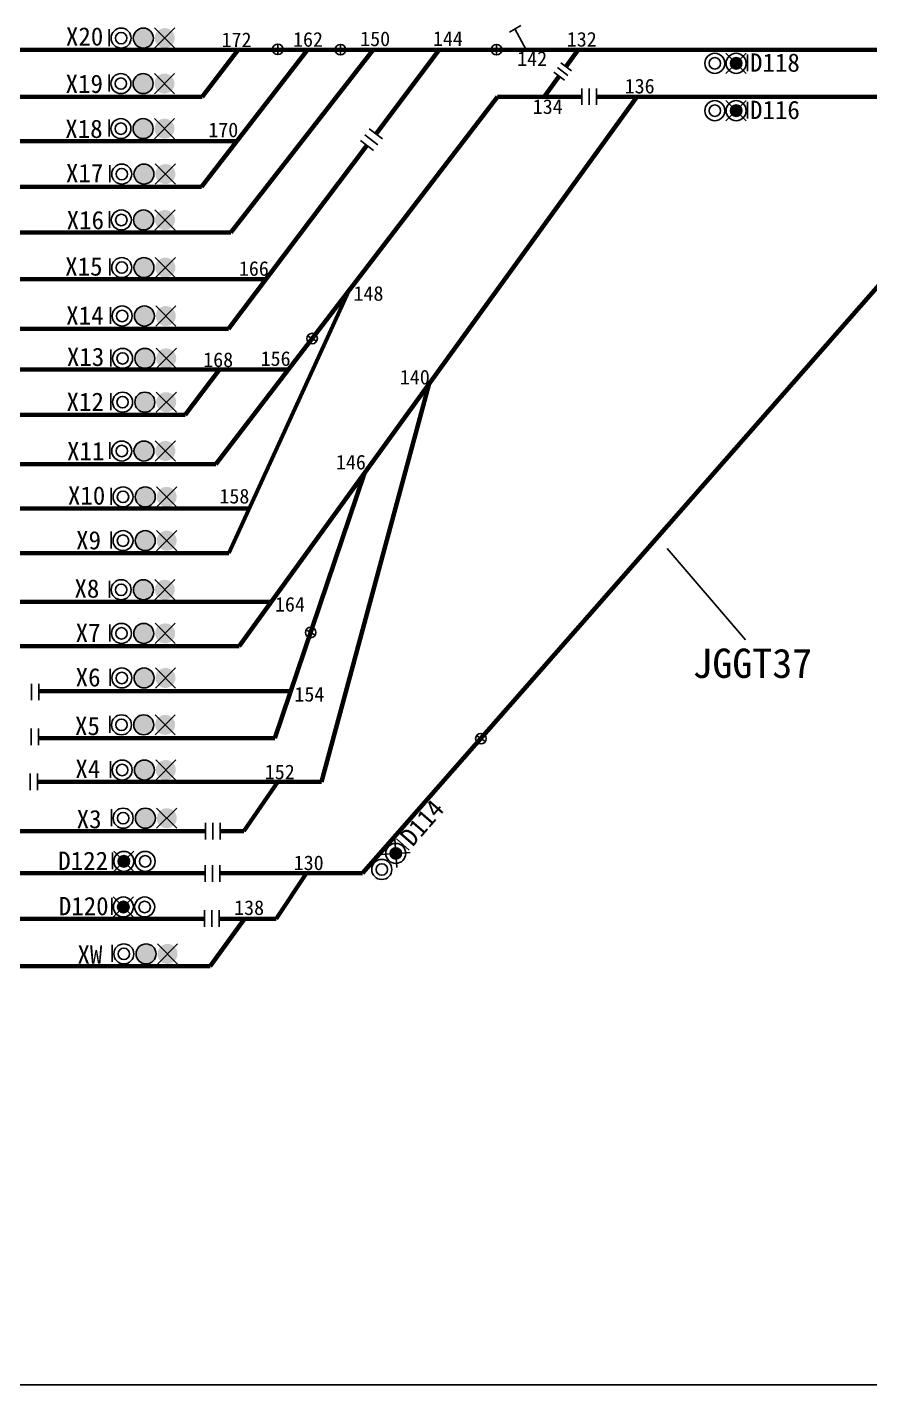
# Model space of a CAD drawing. Header units: millimetres. Extents: x -17381 to -15684, y 1883 to 2345.
# Drawn here: x -17154.3 to -17108.4, y 1883.2 to 1957.3 of the extents above; entities that cross this region are included whole.
import ezdxf

# ---------------------------------------------------------------- set-up
doc = ezdxf.new("R2010")
doc.units = ezdxf.units.MM
doc.layers.add('1', color=1, linetype='Continuous')
doc.layers.add('站台', color=7, linetype='Continuous')
doc.styles.add('宋体', font='')
doc.styles.get('宋体').set_extended_font_data('SimSun')

# ---------------------------------------------------------------- blocks, each defined once
blk = doc.blocks.new('qxjyj')
at = {"layer": '1', "color": 1}
blk.add_line((0, 1.6), (0, -1.6), dxfattribs=at)
blk.add_circle((-0.01, 0), 1.6, dxfattribs=at)

msp = doc.modelspace()

# ---------------------------------------------------------------- hatches: boundary and pattern name
at = {"lineweight": -3}
for points in [[(-17148.541, 1956.662, 1), (-17147.449, 1956.662, 1)], [(-17148.552, 1954.179, 1), (-17147.46, 1954.179, 1)], [(-17148.552, 1951.721, 1), (-17147.46, 1951.721, 1)], [(-17148.506, 1949.241, 1), (-17147.414, 1949.241, 1)], [(-17148.529, 1946.737, 1), (-17147.437, 1946.737, 1)], [(-17148.506, 1944.14, 1), (-17147.414, 1944.14, 1)], [(-17148.482, 1941.497, 1), (-17147.39, 1941.497, 1)], [(-17148.459, 1939.184, 1), (-17147.367, 1939.184, 1)], [(-17148.459, 1936.796, 1), (-17147.367, 1936.796, 1)], [(-17148.506, 1934.13, 1), (-17147.414, 1934.13, 1)], [(-17148.436, 1931.626, 1), (-17147.344, 1931.626, 1)], [(-17148.436, 1929.238, 1), (-17147.344, 1929.238, 1)], [(-17148.537, 1926.558, 1), (-17147.445, 1926.558, 1)], [(-17148.519, 1924.178, 1), (-17147.427, 1924.178, 1)], [(-17148.501, 1921.744, 1), (-17147.409, 1921.744, 1)], [(-17148.519, 1919.186, 1), (-17147.427, 1919.186, 1)], [(-17148.483, 1916.722, 1), (-17147.391, 1916.722, 1)], [(-17148.43, 1914.092, 1), (-17147.338, 1914.092, 1)], [(-17148.391, 1906.687, 1), (-17147.299, 1906.687, 1)]]:
    msp.add_hatch(color=2, dxfattribs=at).paths.add_polyline_path(points)
h = msp.add_hatch(color=1, dxfattribs=at)
h.paths.add_polyline_path([(-17147.214, 1957.048, 0.198912), (-17147.374, 1956.662, 0.198912), (-17147.214, 1956.276), (-17146.828, 1956.662)])
h.paths.add_polyline_path([(-17147.214, 1957.048), (-17146.828, 1956.662), (-17146.441, 1957.048, 0.414214)])
h.paths.add_polyline_path([(-17146.441, 1957.048), (-17146.828, 1956.662), (-17146.441, 1956.276, 0.198912), (-17146.282, 1956.662, 0.198912)])
h.paths.add_polyline_path([(-17146.441, 1956.276), (-17146.828, 1956.662), (-17147.214, 1956.276, 0.414214)])
h = msp.add_hatch(color=1, dxfattribs=at)
h.paths.add_polyline_path([(-17147.214, 1956.276, -0.198912), (-17147.374, 1956.662, -0.198912), (-17147.214, 1957.048), (-17146.828, 1956.662)])
h.paths.add_polyline_path([(-17147.214, 1956.276), (-17146.828, 1956.662), (-17146.441, 1956.276, -0.414214)])
h.paths.add_polyline_path([(-17146.441, 1956.276), (-17146.828, 1956.662), (-17146.441, 1957.048, -0.198912), (-17146.282, 1956.662, -0.198912)])
h.paths.add_polyline_path([(-17146.441, 1957.048), (-17146.828, 1956.662), (-17147.214, 1957.048, -0.414214)])
h = msp.add_hatch(color=5, dxfattribs=at)
h.paths.add_polyline_path([(-17115.881, 1955.506), (-17115.66, 1955.285), (-17115.44, 1955.506, 0.414214)])
h.paths.add_polyline_path([(-17115.66, 1955.285), (-17115.881, 1955.506, 0.198912), (-17115.972, 1955.285, 0.198912), (-17115.881, 1955.065)])
h.paths.add_polyline_path([(-17115.66, 1955.285), (-17115.881, 1955.065, 0.414214), (-17115.44, 1955.065)])
h.paths.add_polyline_path([(-17115.44, 1955.506), (-17115.66, 1955.285), (-17115.44, 1955.065, 0.198912), (-17115.348, 1955.285, 0.198912)])
h = msp.add_hatch(color=1, dxfattribs=at)
h.paths.add_polyline_path([(-17147.225, 1954.565, 0.198912), (-17147.385, 1954.179, 0.198912), (-17147.225, 1953.793), (-17146.839, 1954.179)])
h.paths.add_polyline_path([(-17147.225, 1954.565), (-17146.839, 1954.179), (-17146.452, 1954.565, 0.414214)])
h.paths.add_polyline_path([(-17146.452, 1954.565), (-17146.839, 1954.179), (-17146.452, 1953.793, 0.198912), (-17146.293, 1954.179, 0.198912)])
h.paths.add_polyline_path([(-17146.452, 1953.793), (-17146.839, 1954.179), (-17147.225, 1953.793, 0.414214)])
h = msp.add_hatch(color=1, dxfattribs=at)
h.paths.add_polyline_path([(-17147.225, 1953.793, -0.198912), (-17147.385, 1954.179, -0.198912), (-17147.225, 1954.565), (-17146.839, 1954.179)])
h.paths.add_polyline_path([(-17147.225, 1953.793), (-17146.839, 1954.179), (-17146.452, 1953.793, -0.414214)])
h.paths.add_polyline_path([(-17146.452, 1953.793), (-17146.839, 1954.179), (-17146.452, 1954.565, -0.198912), (-17146.293, 1954.179, -0.198912)])
h.paths.add_polyline_path([(-17146.452, 1954.565), (-17146.839, 1954.179), (-17147.225, 1954.565, -0.414214)])
h = msp.add_hatch(color=5, dxfattribs=at)
h.paths.add_polyline_path([(-17115.881, 1952.922), (-17115.66, 1952.702), (-17115.44, 1952.922, 0.414214)])
h.paths.add_polyline_path([(-17115.66, 1952.702), (-17115.881, 1952.922, 0.198912), (-17115.972, 1952.702, 0.198912), (-17115.881, 1952.481)])
h.paths.add_polyline_path([(-17115.66, 1952.702), (-17115.881, 1952.481, 0.414214), (-17115.44, 1952.481)])
h.paths.add_polyline_path([(-17115.44, 1952.922), (-17115.66, 1952.702), (-17115.44, 1952.481, 0.198912), (-17115.348, 1952.702, 0.198912)])
h = msp.add_hatch(color=1, dxfattribs=at)
h.paths.add_polyline_path([(-17147.225, 1952.107, 0.198912), (-17147.385, 1951.721, 0.198912), (-17147.225, 1951.335), (-17146.839, 1951.721)])
h.paths.add_polyline_path([(-17147.225, 1952.107), (-17146.839, 1951.721), (-17146.452, 1952.107, 0.414214)])
h.paths.add_polyline_path([(-17146.452, 1952.107), (-17146.839, 1951.721), (-17146.452, 1951.335, 0.198912), (-17146.293, 1951.721, 0.198912)])
h.paths.add_polyline_path([(-17146.452, 1951.335), (-17146.839, 1951.721), (-17147.225, 1951.335, 0.414214)])
h = msp.add_hatch(color=1, dxfattribs=at)
h.paths.add_polyline_path([(-17147.225, 1951.335, -0.198912), (-17147.385, 1951.721, -0.198912), (-17147.225, 1952.107), (-17146.839, 1951.721)])
h.paths.add_polyline_path([(-17147.225, 1951.335), (-17146.839, 1951.721), (-17146.452, 1951.335, -0.414214)])
h.paths.add_polyline_path([(-17146.452, 1951.335), (-17146.839, 1951.721), (-17146.452, 1952.107, -0.198912), (-17146.293, 1951.721, -0.198912)])
h.paths.add_polyline_path([(-17146.452, 1952.107), (-17146.839, 1951.721), (-17147.225, 1952.107, -0.414214)])
h = msp.add_hatch(color=1, dxfattribs=at)
h.paths.add_polyline_path([(-17147.178, 1949.627, 0.198912), (-17147.338, 1949.241, 0.198912), (-17147.178, 1948.854), (-17146.792, 1949.241)])
h.paths.add_polyline_path([(-17147.178, 1949.627), (-17146.792, 1949.241), (-17146.406, 1949.627, 0.414214)])
h.paths.add_polyline_path([(-17146.406, 1949.627), (-17146.792, 1949.241), (-17146.406, 1948.854, 0.198912), (-17146.246, 1949.241, 0.198912)])
h.paths.add_polyline_path([(-17146.406, 1948.854), (-17146.792, 1949.241), (-17147.178, 1948.854, 0.414214)])
h = msp.add_hatch(color=1, dxfattribs=at)
h.paths.add_polyline_path([(-17147.178, 1948.854, -0.198912), (-17147.338, 1949.241, -0.198912), (-17147.178, 1949.627), (-17146.792, 1949.241)])
h.paths.add_polyline_path([(-17147.178, 1948.854), (-17146.792, 1949.241), (-17146.406, 1948.854, -0.414214)])
h.paths.add_polyline_path([(-17146.406, 1948.854), (-17146.792, 1949.241), (-17146.406, 1949.627, -0.198912), (-17146.246, 1949.241, -0.198912)])
h.paths.add_polyline_path([(-17146.406, 1949.627), (-17146.792, 1949.241), (-17147.178, 1949.627, -0.414214)])
h = msp.add_hatch(color=1, dxfattribs=at)
h.paths.add_polyline_path([(-17147.201, 1947.123, 0.198912), (-17147.361, 1946.737, 0.198912), (-17147.201, 1946.35), (-17146.815, 1946.737)])
h.paths.add_polyline_path([(-17147.201, 1947.123), (-17146.815, 1946.737), (-17146.429, 1947.123, 0.414214)])
h.paths.add_polyline_path([(-17146.429, 1947.123), (-17146.815, 1946.737), (-17146.429, 1946.35, 0.198912), (-17146.269, 1946.737, 0.198912)])
h.paths.add_polyline_path([(-17146.429, 1946.35), (-17146.815, 1946.737), (-17147.201, 1946.35, 0.414214)])
h = msp.add_hatch(color=1, dxfattribs=at)
h.paths.add_polyline_path([(-17147.201, 1946.35, -0.198912), (-17147.361, 1946.737, -0.198912), (-17147.201, 1947.123), (-17146.815, 1946.737)])
h.paths.add_polyline_path([(-17147.201, 1946.35), (-17146.815, 1946.737), (-17146.429, 1946.35, -0.414214)])
h.paths.add_polyline_path([(-17146.429, 1946.35), (-17146.815, 1946.737), (-17146.429, 1947.123, -0.198912), (-17146.269, 1946.737, -0.198912)])
h.paths.add_polyline_path([(-17146.429, 1947.123), (-17146.815, 1946.737), (-17147.201, 1947.123, -0.414214)])
h = msp.add_hatch(color=1, dxfattribs=at)
h.paths.add_polyline_path([(-17147.178, 1944.526, 0.198912), (-17147.338, 1944.14, 0.198912), (-17147.178, 1943.754), (-17146.792, 1944.14)])
h.paths.add_polyline_path([(-17147.178, 1944.526), (-17146.792, 1944.14), (-17146.406, 1944.526, 0.414214)])
h.paths.add_polyline_path([(-17146.406, 1944.526), (-17146.792, 1944.14), (-17146.406, 1943.754, 0.198912), (-17146.246, 1944.14, 0.198912)])
h.paths.add_polyline_path([(-17146.406, 1943.754), (-17146.792, 1944.14), (-17147.178, 1943.754, 0.414214)])
h = msp.add_hatch(color=1, dxfattribs=at)
h.paths.add_polyline_path([(-17147.178, 1943.754, -0.198912), (-17147.338, 1944.14, -0.198912), (-17147.178, 1944.526), (-17146.792, 1944.14)])
h.paths.add_polyline_path([(-17147.178, 1943.754), (-17146.792, 1944.14), (-17146.406, 1943.754, -0.414214)])
h.paths.add_polyline_path([(-17146.406, 1943.754), (-17146.792, 1944.14), (-17146.406, 1944.526, -0.198912), (-17146.246, 1944.14, -0.198912)])
h.paths.add_polyline_path([(-17146.406, 1944.526), (-17146.792, 1944.14), (-17147.178, 1944.526, -0.414214)])
h = msp.add_hatch(color=1, dxfattribs=at)
h.paths.add_polyline_path([(-17147.155, 1941.883, 0.198912), (-17147.315, 1941.497, 0.198912), (-17147.155, 1941.111), (-17146.769, 1941.497)])
h.paths.add_polyline_path([(-17147.155, 1941.883), (-17146.769, 1941.497), (-17146.383, 1941.883, 0.414214)])
h.paths.add_polyline_path([(-17146.383, 1941.883), (-17146.769, 1941.497), (-17146.383, 1941.111, 0.198912), (-17146.223, 1941.497, 0.198912)])
h.paths.add_polyline_path([(-17146.383, 1941.111), (-17146.769, 1941.497), (-17147.155, 1941.111, 0.414214)])
h = msp.add_hatch(color=1, dxfattribs=at)
h.paths.add_polyline_path([(-17147.155, 1941.111, -0.198912), (-17147.315, 1941.497, -0.198912), (-17147.155, 1941.883), (-17146.769, 1941.497)])
h.paths.add_polyline_path([(-17147.155, 1941.111), (-17146.769, 1941.497), (-17146.383, 1941.111, -0.414214)])
h.paths.add_polyline_path([(-17146.383, 1941.111), (-17146.769, 1941.497), (-17146.383, 1941.883, -0.198912), (-17146.223, 1941.497, -0.198912)])
h.paths.add_polyline_path([(-17146.383, 1941.883), (-17146.769, 1941.497), (-17147.155, 1941.883, -0.414214)])
h = msp.add_hatch(color=1, dxfattribs=at)
h.paths.add_polyline_path([(-17147.132, 1939.571, 0.198912), (-17147.292, 1939.184, 0.198912), (-17147.132, 1938.798), (-17146.746, 1939.184)])
h.paths.add_polyline_path([(-17147.132, 1939.571), (-17146.746, 1939.184), (-17146.36, 1939.571, 0.414214)])
h.paths.add_polyline_path([(-17146.36, 1939.571), (-17146.746, 1939.184), (-17146.36, 1938.798, 0.198912), (-17146.2, 1939.184, 0.198912)])
h.paths.add_polyline_path([(-17146.36, 1938.798), (-17146.746, 1939.184), (-17147.132, 1938.798, 0.414214)])
h = msp.add_hatch(color=1, dxfattribs=at)
h.paths.add_polyline_path([(-17147.132, 1938.798, -0.198912), (-17147.292, 1939.184, -0.198912), (-17147.132, 1939.571), (-17146.746, 1939.184)])
h.paths.add_polyline_path([(-17147.132, 1938.798), (-17146.746, 1939.184), (-17146.36, 1938.798, -0.414214)])
h.paths.add_polyline_path([(-17146.36, 1938.798), (-17146.746, 1939.184), (-17146.36, 1939.571, -0.198912), (-17146.2, 1939.184, -0.198912)])
h.paths.add_polyline_path([(-17146.36, 1939.571), (-17146.746, 1939.184), (-17147.132, 1939.571, -0.414214)])
h = msp.add_hatch(color=1, dxfattribs=at)
h.paths.add_polyline_path([(-17147.132, 1937.182, 0.198912), (-17147.292, 1936.796, 0.198912), (-17147.132, 1936.41), (-17146.746, 1936.796)])
h.paths.add_polyline_path([(-17147.132, 1937.182), (-17146.746, 1936.796), (-17146.36, 1937.182, 0.414214)])
h.paths.add_polyline_path([(-17146.36, 1937.182), (-17146.746, 1936.796), (-17146.36, 1936.41, 0.198912), (-17146.2, 1936.796, 0.198912)])
h.paths.add_polyline_path([(-17146.36, 1936.41), (-17146.746, 1936.796), (-17147.132, 1936.41, 0.414214)])
h = msp.add_hatch(color=1, dxfattribs=at)
h.paths.add_polyline_path([(-17147.132, 1936.41, -0.198912), (-17147.292, 1936.796, -0.198912), (-17147.132, 1937.182), (-17146.746, 1936.796)])
h.paths.add_polyline_path([(-17147.132, 1936.41), (-17146.746, 1936.796), (-17146.36, 1936.41, -0.414214)])
h.paths.add_polyline_path([(-17146.36, 1936.41), (-17146.746, 1936.796), (-17146.36, 1937.182, -0.198912), (-17146.2, 1936.796, -0.198912)])
h.paths.add_polyline_path([(-17146.36, 1937.182), (-17146.746, 1936.796), (-17147.132, 1937.182, -0.414214)])
h = msp.add_hatch(color=1, dxfattribs=at)
h.paths.add_polyline_path([(-17147.178, 1934.516, 0.198912), (-17147.338, 1934.13, 0.198912), (-17147.178, 1933.744), (-17146.792, 1934.13)])
h.paths.add_polyline_path([(-17147.178, 1934.516), (-17146.792, 1934.13), (-17146.406, 1934.516, 0.414214)])
h.paths.add_polyline_path([(-17146.406, 1934.516), (-17146.792, 1934.13), (-17146.406, 1933.744, 0.198912), (-17146.246, 1934.13, 0.198912)])
h.paths.add_polyline_path([(-17146.406, 1933.744), (-17146.792, 1934.13), (-17147.178, 1933.744, 0.414214)])
h = msp.add_hatch(color=1, dxfattribs=at)
h.paths.add_polyline_path([(-17147.178, 1933.744, -0.198912), (-17147.338, 1934.13, -0.198912), (-17147.178, 1934.516), (-17146.792, 1934.13)])
h.paths.add_polyline_path([(-17147.178, 1933.744), (-17146.792, 1934.13), (-17146.406, 1933.744, -0.414214)])
h.paths.add_polyline_path([(-17146.406, 1933.744), (-17146.792, 1934.13), (-17146.406, 1934.516, -0.198912), (-17146.246, 1934.13, -0.198912)])
h.paths.add_polyline_path([(-17146.406, 1934.516), (-17146.792, 1934.13), (-17147.178, 1934.516, -0.414214)])
h = msp.add_hatch(color=1, dxfattribs=at)
h.paths.add_polyline_path([(-17147.109, 1932.012, 0.198912), (-17147.269, 1931.626, 0.198912), (-17147.109, 1931.24), (-17146.723, 1931.626)])
h.paths.add_polyline_path([(-17147.109, 1932.012), (-17146.723, 1931.626), (-17146.336, 1932.012, 0.414214)])
h.paths.add_polyline_path([(-17146.336, 1932.012), (-17146.723, 1931.626), (-17146.336, 1931.24, 0.198912), (-17146.177, 1931.626, 0.198912)])
h.paths.add_polyline_path([(-17146.336, 1931.24), (-17146.723, 1931.626), (-17147.109, 1931.24, 0.414214)])
h = msp.add_hatch(color=1, dxfattribs=at)
h.paths.add_polyline_path([(-17147.109, 1931.24, -0.198912), (-17147.269, 1931.626, -0.198912), (-17147.109, 1932.012), (-17146.723, 1931.626)])
h.paths.add_polyline_path([(-17147.109, 1931.24), (-17146.723, 1931.626), (-17146.336, 1931.24, -0.414214)])
h.paths.add_polyline_path([(-17146.336, 1931.24), (-17146.723, 1931.626), (-17146.336, 1932.012, -0.198912), (-17146.177, 1931.626, -0.198912)])
h.paths.add_polyline_path([(-17146.336, 1932.012), (-17146.723, 1931.626), (-17147.109, 1932.012, -0.414214)])
h = msp.add_hatch(color=1, dxfattribs=at)
h.paths.add_polyline_path([(-17147.109, 1929.624, 0.198912), (-17147.269, 1929.238, 0.198912), (-17147.109, 1928.852), (-17146.723, 1929.238)])
h.paths.add_polyline_path([(-17147.109, 1929.624), (-17146.723, 1929.238), (-17146.336, 1929.624, 0.414214)])
h.paths.add_polyline_path([(-17146.336, 1929.624), (-17146.723, 1929.238), (-17146.336, 1928.852, 0.198912), (-17146.177, 1929.238, 0.198912)])
h.paths.add_polyline_path([(-17146.336, 1928.852), (-17146.723, 1929.238), (-17147.109, 1928.852, 0.414214)])
h = msp.add_hatch(color=1, dxfattribs=at)
h.paths.add_polyline_path([(-17147.109, 1928.852, -0.198912), (-17147.269, 1929.238, -0.198912), (-17147.109, 1929.624), (-17146.723, 1929.238)])
h.paths.add_polyline_path([(-17147.109, 1928.852), (-17146.723, 1929.238), (-17146.336, 1928.852, -0.414214)])
h.paths.add_polyline_path([(-17146.336, 1928.852), (-17146.723, 1929.238), (-17146.336, 1929.624, -0.198912), (-17146.177, 1929.238, -0.198912)])
h.paths.add_polyline_path([(-17146.336, 1929.624), (-17146.723, 1929.238), (-17147.109, 1929.624, -0.414214)])
h = msp.add_hatch(color=1, dxfattribs=at)
h.paths.add_polyline_path([(-17147.209, 1926.944, 0.198912), (-17147.369, 1926.558, 0.198912), (-17147.209, 1926.172), (-17146.823, 1926.558)])
h.paths.add_polyline_path([(-17147.209, 1926.944), (-17146.823, 1926.558), (-17146.437, 1926.944, 0.414214)])
h.paths.add_polyline_path([(-17146.437, 1926.944), (-17146.823, 1926.558), (-17146.437, 1926.172, 0.198912), (-17146.277, 1926.558, 0.198912)])
h.paths.add_polyline_path([(-17146.437, 1926.172), (-17146.823, 1926.558), (-17147.209, 1926.172, 0.414214)])
h = msp.add_hatch(color=1, dxfattribs=at)
h.paths.add_polyline_path([(-17147.209, 1926.172, -0.198912), (-17147.369, 1926.558, -0.198912), (-17147.209, 1926.944), (-17146.823, 1926.558)])
h.paths.add_polyline_path([(-17147.209, 1926.172), (-17146.823, 1926.558), (-17146.437, 1926.172, -0.414214)])
h.paths.add_polyline_path([(-17146.437, 1926.172), (-17146.823, 1926.558), (-17146.437, 1926.944, -0.198912), (-17146.277, 1926.558, -0.198912)])
h.paths.add_polyline_path([(-17146.437, 1926.944), (-17146.823, 1926.558), (-17147.209, 1926.944, -0.414214)])
h = msp.add_hatch(color=1, dxfattribs=at)
h.paths.add_polyline_path([(-17147.192, 1924.564, 0.198912), (-17147.351, 1924.178, 0.198912), (-17147.192, 1923.792), (-17146.805, 1924.178)])
h.paths.add_polyline_path([(-17147.192, 1924.564), (-17146.805, 1924.178), (-17146.419, 1924.564, 0.414214)])
h.paths.add_polyline_path([(-17146.419, 1924.564), (-17146.805, 1924.178), (-17146.419, 1923.792, 0.198912), (-17146.259, 1924.178, 0.198912)])
h.paths.add_polyline_path([(-17146.419, 1923.792), (-17146.805, 1924.178), (-17147.192, 1923.792, 0.414214)])
h = msp.add_hatch(color=1, dxfattribs=at)
h.paths.add_polyline_path([(-17147.192, 1923.792, -0.198912), (-17147.351, 1924.178, -0.198912), (-17147.192, 1924.564), (-17146.805, 1924.178)])
h.paths.add_polyline_path([(-17147.192, 1923.792), (-17146.805, 1924.178), (-17146.419, 1923.792, -0.414214)])
h.paths.add_polyline_path([(-17146.419, 1923.792), (-17146.805, 1924.178), (-17146.419, 1924.564, -0.198912), (-17146.259, 1924.178, -0.198912)])
h.paths.add_polyline_path([(-17146.419, 1924.564), (-17146.805, 1924.178), (-17147.192, 1924.564, -0.414214)])
h = msp.add_hatch(color=1, dxfattribs=at)
h.paths.add_polyline_path([(-17147.174, 1922.13, 0.198912), (-17147.334, 1921.744, 0.198912), (-17147.174, 1921.358), (-17146.788, 1921.744)])
h.paths.add_polyline_path([(-17147.174, 1922.13), (-17146.788, 1921.744), (-17146.402, 1922.13, 0.414214)])
h.paths.add_polyline_path([(-17146.402, 1922.13), (-17146.788, 1921.744), (-17146.402, 1921.358, 0.198912), (-17146.242, 1921.744, 0.198912)])
h.paths.add_polyline_path([(-17146.402, 1921.358), (-17146.788, 1921.744), (-17147.174, 1921.358, 0.414214)])
h = msp.add_hatch(color=1, dxfattribs=at)
h.paths.add_polyline_path([(-17147.174, 1921.358, -0.198912), (-17147.334, 1921.744, -0.198912), (-17147.174, 1922.13), (-17146.788, 1921.744)])
h.paths.add_polyline_path([(-17147.174, 1921.358), (-17146.788, 1921.744), (-17146.402, 1921.358, -0.414214)])
h.paths.add_polyline_path([(-17146.402, 1921.358), (-17146.788, 1921.744), (-17146.402, 1922.13, -0.198912), (-17146.242, 1921.744, -0.198912)])
h.paths.add_polyline_path([(-17146.402, 1922.13), (-17146.788, 1921.744), (-17147.174, 1922.13, -0.414214)])
h = msp.add_hatch(color=1, dxfattribs=at)
h.paths.add_polyline_path([(-17147.192, 1919.572, 0.198912), (-17147.351, 1919.186, 0.198912), (-17147.192, 1918.8), (-17146.805, 1919.186)])
h.paths.add_polyline_path([(-17147.192, 1919.572), (-17146.805, 1919.186), (-17146.419, 1919.572, 0.414214)])
h.paths.add_polyline_path([(-17146.419, 1919.572), (-17146.805, 1919.186), (-17146.419, 1918.8, 0.198912), (-17146.259, 1919.186, 0.198912)])
h.paths.add_polyline_path([(-17146.419, 1918.8), (-17146.805, 1919.186), (-17147.192, 1918.8, 0.414214)])
h = msp.add_hatch(color=1, dxfattribs=at)
h.paths.add_polyline_path([(-17147.192, 1918.8, -0.198912), (-17147.351, 1919.186, -0.198912), (-17147.192, 1919.572), (-17146.805, 1919.186)])
h.paths.add_polyline_path([(-17147.192, 1918.8), (-17146.805, 1919.186), (-17146.419, 1918.8, -0.414214)])
h.paths.add_polyline_path([(-17146.419, 1918.8), (-17146.805, 1919.186), (-17146.419, 1919.572, -0.198912), (-17146.259, 1919.186, -0.198912)])
h.paths.add_polyline_path([(-17146.419, 1919.572), (-17146.805, 1919.186), (-17147.192, 1919.572, -0.414214)])
h = msp.add_hatch(color=1, dxfattribs=at)
h.paths.add_polyline_path([(-17147.156, 1917.108, 0.198912), (-17147.316, 1916.722, 0.198912), (-17147.156, 1916.336), (-17146.77, 1916.722)])
h.paths.add_polyline_path([(-17147.156, 1917.108), (-17146.77, 1916.722), (-17146.384, 1917.108, 0.414214)])
h.paths.add_polyline_path([(-17146.384, 1917.108), (-17146.77, 1916.722), (-17146.384, 1916.336, 0.198912), (-17146.224, 1916.722, 0.198912)])
h.paths.add_polyline_path([(-17146.384, 1916.336), (-17146.77, 1916.722), (-17147.156, 1916.336, 0.414214)])
h = msp.add_hatch(color=1, dxfattribs=at)
h.paths.add_polyline_path([(-17147.156, 1916.336, -0.198912), (-17147.316, 1916.722, -0.198912), (-17147.156, 1917.108), (-17146.77, 1916.722)])
h.paths.add_polyline_path([(-17147.156, 1916.336), (-17146.77, 1916.722), (-17146.384, 1916.336, -0.414214)])
h.paths.add_polyline_path([(-17146.384, 1916.336), (-17146.77, 1916.722), (-17146.384, 1917.108, -0.198912), (-17146.224, 1916.722, -0.198912)])
h.paths.add_polyline_path([(-17146.384, 1917.108), (-17146.77, 1916.722), (-17147.156, 1917.108, -0.414214)])
h = msp.add_hatch(color=1, dxfattribs=at)
h.paths.add_polyline_path([(-17147.102, 1914.479, 0.198912), (-17147.262, 1914.092, 0.198912), (-17147.102, 1913.706), (-17146.716, 1914.092)])
h.paths.add_polyline_path([(-17147.102, 1914.479), (-17146.716, 1914.092), (-17146.33, 1914.479, 0.414214)])
h.paths.add_polyline_path([(-17146.33, 1914.479), (-17146.716, 1914.092), (-17146.33, 1913.706, 0.198912), (-17146.17, 1914.092, 0.198912)])
h.paths.add_polyline_path([(-17146.33, 1913.706), (-17146.716, 1914.092), (-17147.102, 1913.706, 0.414214)])
h = msp.add_hatch(color=1, dxfattribs=at)
h.paths.add_polyline_path([(-17147.102, 1913.706, -0.198912), (-17147.262, 1914.092, -0.198912), (-17147.102, 1914.479), (-17146.716, 1914.092)])
h.paths.add_polyline_path([(-17147.102, 1913.706), (-17146.716, 1914.092), (-17146.33, 1913.706, -0.414214)])
h.paths.add_polyline_path([(-17146.33, 1913.706), (-17146.716, 1914.092), (-17146.33, 1914.479, -0.198912), (-17146.17, 1914.092, -0.198912)])
h.paths.add_polyline_path([(-17146.33, 1914.479), (-17146.716, 1914.092), (-17147.102, 1914.479, -0.414214)])
h = msp.add_hatch(color=5, dxfattribs=at)
h.paths.add_polyline_path([(-17134.536, 1912.15), (-17134.225, 1912.172), (-17134.247, 1912.483, 0.414214)])
h.paths.add_polyline_path([(-17134.225, 1912.172), (-17134.536, 1912.15, 0.198912), (-17134.429, 1911.936, 0.198912), (-17134.203, 1911.86)])
h.paths.add_polyline_path([(-17134.225, 1912.172), (-17134.203, 1911.86, 0.414214), (-17133.914, 1912.193)])
h.paths.add_polyline_path([(-17134.247, 1912.483), (-17134.225, 1912.172), (-17133.914, 1912.193, 0.198912), (-17134.02, 1912.407, 0.198912)])
h = msp.add_hatch(color=5, dxfattribs=at)
h.paths.add_polyline_path([(-17148.837, 1911.959), (-17149.058, 1911.738), (-17149.278, 1911.959, -0.414214)])
h.paths.add_polyline_path([(-17149.058, 1911.738), (-17148.837, 1911.959, -0.198912), (-17148.746, 1911.738, -0.198912), (-17148.837, 1911.518)])
h.paths.add_polyline_path([(-17149.058, 1911.738), (-17148.837, 1911.518, -0.414214), (-17149.278, 1911.518)])
h.paths.add_polyline_path([(-17149.278, 1911.959), (-17149.058, 1911.738), (-17149.278, 1911.518, -0.198912), (-17149.37, 1911.738, -0.198912)])
h = msp.add_hatch(color=5, dxfattribs=at)
h.paths.add_polyline_path([(-17148.863, 1909.469), (-17149.083, 1909.248), (-17149.304, 1909.469, -0.414214)])
h.paths.add_polyline_path([(-17149.083, 1909.248), (-17148.863, 1909.469, -0.198912), (-17148.771, 1909.248, -0.198912), (-17148.863, 1909.028)])
h.paths.add_polyline_path([(-17149.083, 1909.248), (-17148.863, 1909.028, -0.414214), (-17149.304, 1909.028)])
h.paths.add_polyline_path([(-17149.304, 1909.469), (-17149.083, 1909.248), (-17149.304, 1909.028, -0.198912), (-17149.395, 1909.248, -0.198912)])
h = msp.add_hatch(color=1, dxfattribs=at)
h.paths.add_polyline_path([(-17147.063, 1907.073, 0.198912), (-17147.223, 1906.687, 0.198912), (-17147.063, 1906.3), (-17146.677, 1906.687)])
h.paths.add_polyline_path([(-17147.063, 1907.073), (-17146.677, 1906.687), (-17146.291, 1907.073, 0.414214)])
h.paths.add_polyline_path([(-17146.291, 1907.073), (-17146.677, 1906.687), (-17146.291, 1906.3, 0.198912), (-17146.131, 1906.687, 0.198912)])
h.paths.add_polyline_path([(-17146.291, 1906.3), (-17146.677, 1906.687), (-17147.063, 1906.3, 0.414214)])
h = msp.add_hatch(color=1, dxfattribs=at)
h.paths.add_polyline_path([(-17147.063, 1906.3, -0.198912), (-17147.223, 1906.687, -0.198912), (-17147.063, 1907.073), (-17146.677, 1906.687)])
h.paths.add_polyline_path([(-17147.063, 1906.3), (-17146.677, 1906.687), (-17146.291, 1906.3, -0.414214)])
h.paths.add_polyline_path([(-17146.291, 1906.3), (-17146.677, 1906.687), (-17146.291, 1907.073, -0.198912), (-17146.131, 1906.687, -0.198912)])
h.paths.add_polyline_path([(-17146.291, 1907.073), (-17146.677, 1906.687), (-17147.063, 1907.073, -0.414214)])

# ---------------------------------------------------------------- linework, layer by layer
for p, q in [((-17149.85, 1956.228), (-17149.85, 1957.153)), ((-17146.276, 1956.111), (-17147.379, 1957.214)), ((-17146.276, 1957.214), (-17147.379, 1956.111)), ((-17146.276, 1957.214), (-17147.379, 1956.111)), ((-17146.276, 1956.111), (-17147.379, 1957.214)), ((-17127.4, 1957.343), (-17128.026, 1956.987)), ((-17125.212, 1955.311), (-17124.641, 1954.873)), ((-17116.212, 1954.734), (-17115.109, 1955.837)), ((-17116.212, 1955.837), (-17115.109, 1954.734)), ((-17115.039, 1954.851), (-17115.039, 1955.776)), ((-17149.861, 1953.744), (-17149.861, 1954.67)), ((-17146.287, 1953.627), (-17147.39, 1954.731)), ((-17146.287, 1954.731), (-17147.39, 1953.627)), ((-17146.287, 1954.731), (-17147.39, 1953.627)), ((-17146.287, 1953.627), (-17147.39, 1954.731)), ((-17125.601, 1954.803), (-17125.03, 1954.365)), ((-17124.835, 1954.619), (-17125.407, 1955.057)), ((-17124.069, 1953.919), (-17124.069, 1953.019)), ((-17123.669, 1953.019), (-17123.669, 1953.919)), ((-17123.269, 1953.919), (-17123.269, 1953.019)), ((-17116.212, 1952.15), (-17115.109, 1953.253)), ((-17116.212, 1953.253), (-17115.109, 1952.15)), ((-17115.039, 1952.267), (-17115.039, 1953.192)), ((-17146.287, 1951.17), (-17147.39, 1952.273)), ((-17146.287, 1952.273), (-17147.39, 1951.17)), ((-17146.287, 1952.273), (-17147.39, 1951.17)), ((-17146.287, 1951.17), (-17147.39, 1952.273)), ((-17149.861, 1951.287), (-17149.861, 1952.212)), ((-17135.67, 1951.703), (-17134.954, 1951.159)), ((-17136.154, 1951.067), (-17135.438, 1950.522)), ((-17135.196, 1950.84), (-17135.912, 1951.385)), ((-17149.814, 1948.806), (-17149.814, 1949.731)), ((-17146.241, 1948.689), (-17147.344, 1949.792)), ((-17146.241, 1949.792), (-17147.344, 1948.689)), ((-17146.241, 1949.792), (-17147.344, 1948.689)), ((-17146.241, 1948.689), (-17147.344, 1949.792)), ((-17149.838, 1946.302), (-17149.838, 1947.227)), ((-17146.264, 1946.185), (-17147.367, 1947.288)), ((-17146.264, 1947.288), (-17147.367, 1946.185)), ((-17146.264, 1947.288), (-17147.367, 1946.185)), ((-17146.264, 1946.185), (-17147.367, 1947.288)), ((-17149.814, 1943.705), (-17149.814, 1944.63)), ((-17146.241, 1943.588), (-17147.344, 1944.691)), ((-17146.241, 1944.691), (-17147.344, 1943.588)), ((-17146.241, 1944.691), (-17147.344, 1943.588)), ((-17146.241, 1943.588), (-17147.344, 1944.691)), ((-17149.791, 1941.062), (-17149.791, 1941.987)), ((-17146.217, 1940.945), (-17147.32, 1942.048)), ((-17146.217, 1942.048), (-17147.32, 1940.945)), ((-17146.217, 1942.048), (-17147.32, 1940.945)), ((-17146.217, 1940.945), (-17147.32, 1942.048)), ((-17149.768, 1938.75), (-17149.768, 1939.675)), ((-17146.194, 1938.633), (-17147.297, 1939.736)), ((-17146.194, 1939.736), (-17147.297, 1938.633)), ((-17146.194, 1939.736), (-17147.297, 1938.633)), ((-17146.194, 1938.633), (-17147.297, 1939.736)), ((-17149.768, 1936.362), (-17149.768, 1937.287)), ((-17146.194, 1936.245), (-17147.297, 1937.348)), ((-17146.194, 1937.348), (-17147.297, 1936.245)), ((-17146.194, 1937.348), (-17147.297, 1936.245)), ((-17146.194, 1936.245), (-17147.297, 1937.348)), ((-17149.815, 1933.695), (-17149.815, 1934.621)), ((-17146.241, 1933.578), (-17147.344, 1934.682)), ((-17146.241, 1934.682), (-17147.344, 1933.578)), ((-17146.241, 1934.682), (-17147.344, 1933.578)), ((-17146.241, 1933.578), (-17147.344, 1934.682)), ((-17149.745, 1931.191), (-17149.745, 1932.117)), ((-17146.171, 1931.074), (-17147.274, 1932.178)), ((-17146.171, 1932.178), (-17147.274, 1931.074)), ((-17146.171, 1932.178), (-17147.274, 1931.074)), ((-17146.171, 1931.074), (-17147.274, 1932.178)), ((-17149.745, 1928.803), (-17149.745, 1929.729)), ((-17146.171, 1928.686), (-17147.274, 1929.789)), ((-17146.171, 1929.789), (-17147.274, 1928.686)), ((-17146.171, 1929.789), (-17147.274, 1928.686)), ((-17146.171, 1928.686), (-17147.274, 1929.789)), ((-17149.846, 1926.124), (-17149.846, 1927.049)), ((-17146.272, 1926.007), (-17147.375, 1927.11)), ((-17146.272, 1927.11), (-17147.375, 1926.007)), ((-17146.272, 1927.11), (-17147.375, 1926.007)), ((-17146.272, 1926.007), (-17147.375, 1927.11)), ((-17149.828, 1923.743), (-17149.828, 1924.669)), ((-17146.254, 1923.626), (-17147.357, 1924.729)), ((-17146.254, 1924.729), (-17147.357, 1923.626)), ((-17146.254, 1924.729), (-17147.357, 1923.626)), ((-17146.254, 1923.626), (-17147.357, 1924.729)), ((-17149.81, 1921.31), (-17149.81, 1922.235)), ((-17146.236, 1921.193), (-17147.339, 1922.296)), ((-17146.236, 1922.296), (-17147.339, 1921.193)), ((-17146.236, 1922.296), (-17147.339, 1921.193)), ((-17146.236, 1921.193), (-17147.339, 1922.296)), ((-17154.103, 1920.525), (-17154.103, 1921.425)), ((-17153.703, 1921.425), (-17153.703, 1920.525)), ((-17149.828, 1918.751), (-17149.828, 1919.677)), ((-17146.254, 1918.634), (-17147.357, 1919.738)), ((-17146.254, 1919.738), (-17147.357, 1918.634)), ((-17146.254, 1919.738), (-17147.357, 1918.634)), ((-17146.254, 1918.634), (-17147.357, 1919.738)), ((-17154.117, 1918.083), (-17154.117, 1918.983)), ((-17153.717, 1918.983), (-17153.717, 1918.083)), ((-17149.792, 1916.287), (-17149.792, 1917.212)), ((-17146.218, 1916.17), (-17147.321, 1917.273)), ((-17146.218, 1917.273), (-17147.321, 1916.17)), ((-17146.218, 1917.273), (-17147.321, 1916.17)), ((-17146.218, 1916.17), (-17147.321, 1917.273)), ((-17154.16, 1915.627), (-17154.16, 1916.527)), ((-17153.76, 1916.527), (-17153.76, 1915.627)), ((-17149.739, 1913.658), (-17149.739, 1914.583)), ((-17146.165, 1913.541), (-17147.268, 1914.644)), ((-17146.165, 1914.644), (-17147.268, 1913.541)), ((-17146.165, 1914.644), (-17147.268, 1913.541)), ((-17146.165, 1913.541), (-17147.268, 1914.644)), ((-17144.599, 1913.835), (-17144.599, 1912.935)), ((-17144.199, 1912.935), (-17144.199, 1913.835)), ((-17143.799, 1913.835), (-17143.799, 1912.935)), ((-17148.506, 1911.187), (-17149.609, 1912.29)), ((-17148.506, 1912.29), (-17149.609, 1911.187)), ((-17134.17, 1911.394), (-17134.279, 1912.95)), ((-17133.489, 1912.356), (-17134.187, 1912.963)), ((-17149.68, 1911.304), (-17149.68, 1912.229)), ((-17144.621, 1911.523), (-17144.621, 1910.623)), ((-17144.221, 1910.623), (-17144.221, 1911.523)), ((-17143.821, 1911.523), (-17143.821, 1910.623)), ((-17135.003, 1912.117), (-17133.447, 1912.226)), ((-17149.705, 1908.814), (-17149.705, 1909.739)), ((-17148.532, 1908.697), (-17149.635, 1909.8)), ((-17148.532, 1909.8), (-17149.635, 1908.697)), ((-17144.66, 1909.068), (-17144.66, 1908.168)), ((-17144.26, 1908.168), (-17144.26, 1909.068)), ((-17143.86, 1909.068), (-17143.86, 1908.168)), ((-17149.699, 1906.252), (-17149.699, 1907.177)), ((-17146.126, 1906.135), (-17147.229, 1907.238)), ((-17146.126, 1907.238), (-17147.229, 1906.135)), ((-17146.126, 1907.238), (-17147.229, 1906.135)), ((-17146.126, 1906.135), (-17147.229, 1907.238))]:
    msp.add_line(p, q, dxfattribs=at)
at = {"color": 1, "lineweight": -3}
msp.add_line((-17127.723, 1957.16), (-17127.108, 1956.028), dxfattribs=at)
at = {"color": 1, "lineweight": 60}
for p, q in [((-17037.476, 1956.028), (-17209.699, 1956.028)), ((-17144.779, 1953.458), (-17201.699, 1953.458)), ((-17128.683, 1953.466), (-17124.069, 1953.466)), ((-17200.443, 1951.046), (-17142.884, 1951.046)), ((-17144.821, 1948.537), (-17199.137, 1948.537)), ((-17197.845, 1946.054), (-17143.22, 1946.054)), ((-17202.401, 1943.515), (-17141.305, 1943.515)), ((-17143.356, 1940.799), (-17199.454, 1940.799)), ((-17197.042, 1938.577), (-17140.083, 1938.577)), ((-17145.714, 1936.101), (-17198.792, 1936.101)), ((-17197.007, 1933.407), (-17144.042, 1933.407)), ((-17199.239, 1930.991), (-17142.218, 1930.991)), ((-17198.092, 1928.564), (-17143.327, 1928.564))]:
    msp.add_line(p, q, dxfattribs=at)
at = {"color": 124, "lineweight": -3}
for p, q in [((-17146.828, 1956.662), (-17146.828, 1956.662)), ((-17146.828, 1956.662), (-17146.828, 1956.662)), ((-17115.66, 1955.285), (-17115.66, 1955.285)), ((-17115.66, 1955.285), (-17115.66, 1955.285)), ((-17146.839, 1954.179), (-17146.839, 1954.179)), ((-17146.839, 1954.179), (-17146.839, 1954.179)), ((-17115.66, 1952.702), (-17115.66, 1952.702)), ((-17115.66, 1952.702), (-17115.66, 1952.702)), ((-17146.839, 1951.721), (-17146.839, 1951.721)), ((-17146.839, 1951.721), (-17146.839, 1951.721)), ((-17146.792, 1949.241), (-17146.792, 1949.241)), ((-17146.792, 1949.241), (-17146.792, 1949.241)), ((-17146.815, 1946.737), (-17146.815, 1946.737)), ((-17146.815, 1946.737), (-17146.815, 1946.737)), ((-17146.792, 1944.14), (-17146.792, 1944.14)), ((-17146.792, 1944.14), (-17146.792, 1944.14)), ((-17146.769, 1941.497), (-17146.769, 1941.497)), ((-17146.769, 1941.497), (-17146.769, 1941.497)), ((-17146.746, 1939.184), (-17146.746, 1939.184)), ((-17146.746, 1939.184), (-17146.746, 1939.184)), ((-17146.746, 1936.796), (-17146.746, 1936.796)), ((-17146.746, 1936.796), (-17146.746, 1936.796)), ((-17146.792, 1934.13), (-17146.792, 1934.13)), ((-17146.792, 1934.13), (-17146.792, 1934.13)), ((-17146.723, 1931.626), (-17146.723, 1931.626)), ((-17146.723, 1931.626), (-17146.723, 1931.626)), ((-17146.723, 1929.238), (-17146.723, 1929.238)), ((-17146.723, 1929.238), (-17146.723, 1929.238)), ((-17146.823, 1926.558), (-17146.823, 1926.558)), ((-17146.823, 1926.558), (-17146.823, 1926.558)), ((-17146.805, 1924.178), (-17146.805, 1924.178)), ((-17146.805, 1924.178), (-17146.805, 1924.178)), ((-17146.788, 1921.744), (-17146.788, 1921.744)), ((-17146.788, 1921.744), (-17146.788, 1921.744)), ((-17146.805, 1919.186), (-17146.805, 1919.186)), ((-17146.805, 1919.186), (-17146.805, 1919.186)), ((-17146.77, 1916.722), (-17146.77, 1916.722)), ((-17146.77, 1916.722), (-17146.77, 1916.722)), ((-17146.716, 1914.092), (-17146.716, 1914.092)), ((-17146.716, 1914.092), (-17146.716, 1914.092)), ((-17149.058, 1911.738), (-17149.058, 1911.738)), ((-17149.058, 1911.738), (-17149.058, 1911.738)), ((-17134.225, 1912.172), (-17134.225, 1912.172)), ((-17134.225, 1912.172), (-17134.225, 1912.172)), ((-17149.083, 1909.248), (-17149.083, 1909.248)), ((-17149.083, 1909.248), (-17149.083, 1909.248)), ((-17146.677, 1906.687), (-17146.677, 1906.687)), ((-17146.677, 1906.687), (-17146.677, 1906.687))]:
    msp.add_line(p, q, dxfattribs=at)
at = {"color": 5, "lineweight": -3}
for p, q in [((-17116.212, 1955.837), (-17115.109, 1954.734)), ((-17116.212, 1954.734), (-17115.109, 1955.837)), ((-17116.212, 1953.253), (-17115.109, 1952.15)), ((-17116.212, 1952.15), (-17115.109, 1953.253)), ((-17119.413, 1928.801), (-17115.154, 1923.832)), ((-17148.506, 1912.29), (-17149.609, 1911.187)), ((-17148.506, 1911.187), (-17149.609, 1912.29)), ((-17134.17, 1911.394), (-17134.279, 1912.95)), ((-17135.003, 1912.117), (-17133.447, 1912.226)), ((-17148.532, 1909.8), (-17149.635, 1908.697)), ((-17148.532, 1908.697), (-17149.635, 1909.8))]:
    msp.add_line(p, q, dxfattribs=at)
at = {"color": 5, "lineweight": 60}
for p, q in [((-17123.269, 1953.466), (-17111.817, 1953.466)), ((-17111.817, 1953.466), (-17034.382, 1953.466)), ((-17141.012, 1925.906), (-17201.782, 1925.906)), ((-17199.646, 1923.472), (-17142.774, 1923.472)), ((-17153.703, 1921.018), (-17139.941, 1921.018)), ((-17153.717, 1918.452), (-17140.824, 1918.452)), ((-17138.282, 1916.071), (-17153.76, 1916.071)), ((-17187.929, 1913.391), (-17144.599, 1913.391)), ((-17142.508, 1913.391), (-17143.799, 1913.391)), ((-17196.733, 1911.102), (-17144.621, 1911.102)), ((-17143.821, 1911.102), (-17136.038, 1911.102)), ((-17196.496, 1908.593), (-17144.66, 1908.593)), ((-17140.746, 1908.593), (-17143.86, 1908.593))]:
    msp.add_line(p, q, dxfattribs=at)
at = {"lineweight": 60}
msp.add_line((-17210.514, 1906.013), (-17144.346, 1906.013), dxfattribs=at)
at = {"color": 0}
msp.add_lwpolyline([(-17380.595, 2345.029), (-15683.644, 2345.029), (-15683.644, 1883.171), (-17380.595, 1883.171)], close=True, dxfattribs=at)
at = {"lineweight": -3}
for centre, radius in [((-17149.207, 1956.662), 0.546), ((-17149.207, 1956.662), 0.312), ((-17116.821, 1955.285), 0.546), ((-17116.821, 1955.285), 0.312), ((-17149.218, 1954.179), 0.546), ((-17149.218, 1954.179), 0.312), ((-17116.821, 1952.702), 0.546), ((-17116.821, 1952.702), 0.312), ((-17149.218, 1951.721), 0.546), ((-17149.218, 1951.721), 0.312), ((-17149.172, 1949.241), 0.546), ((-17149.172, 1949.241), 0.312), ((-17149.195, 1946.737), 0.546), ((-17149.195, 1946.737), 0.312), ((-17149.172, 1944.14), 0.546), ((-17149.172, 1944.14), 0.312), ((-17149.149, 1941.497), 0.546), ((-17149.149, 1941.497), 0.312), ((-17149.125, 1939.184), 0.546), ((-17149.125, 1939.184), 0.312), ((-17149.125, 1936.796), 0.546), ((-17149.125, 1936.796), 0.312), ((-17149.172, 1934.13), 0.546), ((-17149.172, 1934.13), 0.312), ((-17149.102, 1931.626), 0.546), ((-17149.102, 1931.626), 0.312), ((-17149.102, 1929.238), 0.546), ((-17149.102, 1929.238), 0.312), ((-17149.203, 1926.558), 0.546), ((-17149.203, 1926.558), 0.312), ((-17149.185, 1924.178), 0.546), ((-17149.185, 1924.178), 0.312), ((-17149.167, 1921.744), 0.546), ((-17149.167, 1921.744), 0.312), ((-17149.185, 1919.186), 0.546), ((-17149.185, 1919.186), 0.312), ((-17149.149, 1916.722), 0.546), ((-17149.149, 1916.722), 0.312), ((-17149.096, 1914.092), 0.546), ((-17149.096, 1914.092), 0.312), ((-17147.897, 1911.738), 0.546), ((-17147.897, 1911.738), 0.312), ((-17134.987, 1911.295), 0.546), ((-17134.987, 1911.295), 0.312), ((-17147.922, 1909.248), 0.546), ((-17147.922, 1909.248), 0.312), ((-17149.057, 1906.687), 0.546), ((-17149.057, 1906.687), 0.312)]:
    msp.add_circle(centre, radius, dxfattribs=at)
at = {"color": 2, "lineweight": -3}
for centre in [(-17147.995, 1956.662), (-17148.006, 1954.179), (-17148.006, 1951.721), (-17147.96, 1949.241), (-17147.983, 1946.737), (-17147.96, 1944.14), (-17147.936, 1941.497), (-17147.913, 1939.184), (-17147.913, 1936.796), (-17147.96, 1934.13), (-17147.89, 1931.626), (-17147.89, 1929.238), (-17147.991, 1926.558), (-17147.973, 1924.178), (-17147.955, 1921.744), (-17147.973, 1919.186), (-17147.937, 1916.722), (-17147.884, 1914.092), (-17147.845, 1906.687)]:
    msp.add_circle(centre, 0.546, dxfattribs=at)
at = {"color": 5, "lineweight": -3}
for centre, radius in [((-17115.66, 1955.285), 0.546), ((-17115.66, 1955.285), 0.312), ((-17115.66, 1952.702), 0.546), ((-17115.66, 1952.702), 0.312), ((-17149.058, 1911.738), 0.546), ((-17134.225, 1912.172), 0.546), ((-17134.225, 1912.172), 0.312), ((-17149.058, 1911.738), 0.312), ((-17149.083, 1909.248), 0.546), ((-17149.083, 1909.248), 0.312)]:
    msp.add_circle(centre, radius, dxfattribs=at)
at = {"layer": '站台', "color": 1, "lineweight": 60}
for p, q in [((-17144.821, 1948.537), (-17139.037, 1956.028)), ((-17144.779, 1953.458), (-17142.824, 1956.028)), ((-17143.22, 1946.054), (-17135.465, 1956.028)), ((-17135.307, 1951.427), (-17131.857, 1956.028)), ((-17124.94, 1955.103), (-17124.276, 1956.028)), ((-17126.128, 1953.466), (-17125.314, 1954.583)), ((-17144.042, 1933.407), (-17128.683, 1953.466)), ((-17143.356, 1940.799), (-17135.803, 1950.8)), ((-17143.327, 1928.564), (-17136.79, 1942.878)), ((-17145.714, 1936.101), (-17143.834, 1938.577))]:
    msp.add_line(p, q, dxfattribs=at)
at = {"layer": '站台', "color": 5, "lineweight": 60}
for p, q in [((-17142.774, 1923.472), (-17121.051, 1953.469)), ((-17136.038, 1911.102), (-17100.188, 1951.949)), ((-17138.282, 1916.071), (-17132.43, 1937.749)), ((-17140.823, 1918.452), (-17135.922, 1932.925)), ((-17142.508, 1913.391), (-17140.656, 1916.077)), ((-17140.746, 1908.593), (-17139.091, 1911.1))]:
    msp.add_line(p, q, dxfattribs=at)
at = {"layer": '站台', "color": 0, "lineweight": 60}
msp.add_line((-17144.346, 1906.013), (-17142.469, 1908.594), dxfattribs=at)

# ---------------------------------------------------------------- block references
at = {"color": 0}
for p, xscale, yscale, zscale, rotation in [((-17140.659, 1956.049), 0.1799999999996984, 0.1799999999996984, 0.1799999999996984, 0.07014464790900053), ((-17137.24, 1956.033), 0.1799999999996984, 0.1799999999996984, 0.1799999999996984, 0.07014464790900053), ((-17128.723, 1956.033), 0.1799999999996984, 0.1799999999996984, 0.1799999999996984, 0.07014464790900053), ((-17138.789, 1940.268), 0.1799999999993632, 0.1799999999993632, 0.1799999999993632, 58.07014464807258), ((-17138.866, 1924.23), 0.1799999999996088, 0.1799999999996088, 0.1799999999996088, 60.07014464797329), ((-17129.578, 1918.437), 0.1799999999998606, 0.1799999999998606, 0.1799999999998606, 55.07014464781121)]:
    msp.add_blockref('qxjyj', p, dxfattribs=dict(at, xscale=xscale, yscale=yscale, zscale=zscale, rotation=rotation))

# ---------------------------------------------------------------- texts
at = {"color": 124, "lineweight": -3, "style": '宋体'}
for s, insert, char_height, width, attachment_point in [('{\\C256;X20}', (-17150.178, 1957.253), 1, 1.49222, 3), ('{\\C256;172}', (-17143.727, 1956.97), 0.8, 1.2532, 1), ('{\\C256;162}', (-17139.829, 1956.992), 0.8, 1.2532, 1), ('{\\C256;150}', (-17136.165, 1957.025), 0.8, 1.2532, 1), ('{\\C256;144}', (-17132.198, 1957.035), 0.8, 1.2532, 1), ('{\\C256;132}', (-17124.895, 1956.997), 0.8, 65.19349, 1), ('{\\C256;142}', (-17127.602, 1955.941), 0.8, 1.2532, 1), ('{\\C256;D118}', (-17114.904, 1955.827), 1, 1.49222, 1), ('{\\C256;X19}', (-17150.196, 1954.669), 1, 1.49222, 3), ('{\\C256;136}', (-17121.738, 1954.443), 0.8, 2.17674, 1), ('{\\C256;134}', (-17126.754, 1953.323), 0.8, 1.2532, 1), ('{\\C256;D116}', (-17114.904, 1953.243), 1, 1.49222, 1), ('{\\C256;X18}', (-17150.214, 1952.213), 1, 1.49222, 3), ('{\\C256;170}', (-17144.45, 1952.054), 0.8, 1.2532, 1), ('{\\C256;X17}', (-17150.176, 1949.799), 1, 1.49222, 3), ('{\\C256;X16}', (-17150.139, 1947.229), 1, 1.49222, 3), ('{\\C256;X15}', (-17150.218, 1944.7), 1, 1.49222, 3), ('{\\C256;166}', (-17142.782, 1944.49), 0.8, 1.2532, 1), ('{\\C256;148}', (-17136.53, 1943.129), 0.8, 1.2532, 1), ('{\\C256;X14}', (-17150.163, 1942.029), 1, 1.49222, 3), ('{\\C256;X13}', (-17150.125, 1939.77), 1, 1.49222, 3), ('{\\C256;168}', (-17144.728, 1939.512), 0.8, 1.2532, 1), ('{\\C256;156}', (-17141.596, 1939.574), 0.8, 1.2532, 1), ('{\\C256;140}', (-17134.002, 1938.563), 0.8, 2.33383, 1), ('{\\C256;X12}', (-17150.144, 1937.32), 1, 1.49222, 3), ('{\\C256;X11}', (-17150.116, 1934.627), 1, 1.49222, 3), ('{\\C256;146}', (-17137.49, 1933.924), 0.8, 1.31916, 1), ('{\\C256;X10}', (-17150.069, 1932.202), 1, 1.49222, 3), ('{\\C256;158}', (-17143.844, 1932.066), 0.8, 1.2532, 1), ('{\\C256;X9}', (-17150.302, 1929.763), 1, 1.49222, 3), ('{\\C256;X8}', (-17150.393, 1927.126), 1, 1.49222, 3), ('{\\C256;164}', (-17140.815, 1926.165), 0.8, 1.2532, 1), ('{\\C256;X7}', (-17150.328, 1924.71), 1, 1.49222, 3), ('{\\C256;X6}', (-17150.328, 1922.28), 1, 1.49222, 3), ('{\\C256;154}', (-17139.754, 1921.257), 0.8, 1.2532, 1), ('{\\C256;X5}', (-17150.362, 1919.626), 1, 1.49222, 3), ('{\\C256;X4}', (-17150.344, 1917.282), 1, 1.49222, 3), ('{\\C256;152}', (-17141.369, 1917.017), 0.8, 1.50828, 1), ('{\\C256;X3}', (-17150.272, 1914.543), 1, 1.49222, 3), ('{\\C256;D122}', (-17149.915, 1912.268), 1, 1.49222, 3), ('{\\C256;130}', (-17139.791, 1912.058), 0.8, 0.6409, 1), ('{\\C256;D120}', (-17149.886, 1909.797), 1, 1.49222, 3), ('{\\C256;138}', (-17143.041, 1909.611), 0.8, 1.56828, 1), ('{\\C256;XW}', (-17150.228, 1907.155), 1, 1.49222, 3)]:
    msp.add_mtext(s, dxfattribs=dict(at, insert=insert, char_height=char_height, width=width, attachment_point=attachment_point))
at = {"color": 5, "lineweight": -3, "insert": (-17118.042, 1923.347), "char_height": 1.6, "width": 7.09037, "attachment_point": 1, "style": '宋体'}
msp.add_mtext('JGGT37', dxfattribs=at)
at = {"color": 124, "lineweight": -3, "insert": (-17134.061, 1913.15), "char_height": 1, "width": 1.49222, "attachment_point": 1, "rotation": 49, "style": '宋体'}
msp.add_mtext('{\\C256;D114}', dxfattribs=at)

doc.saveas('drawing.dxf')
